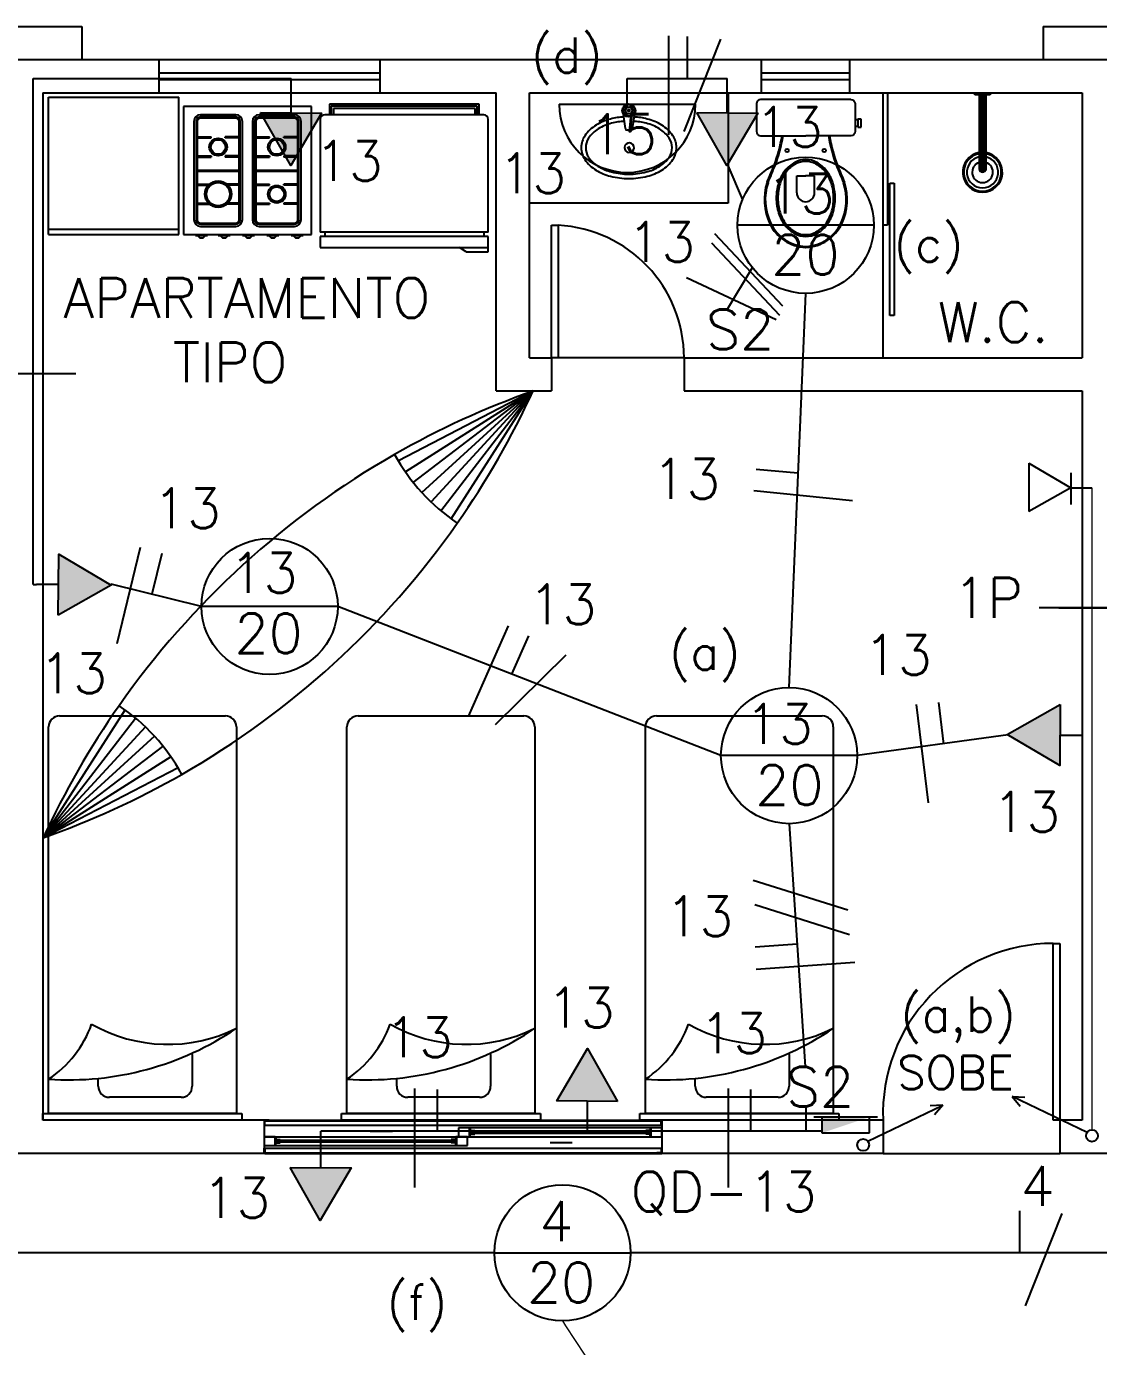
# Model space of a CAD drawing. Extents: x 1.6 to 100.8, y -3.3 to 55.9.
# Drawn here: x 54.38 to 59.23, y 29.03 to 35 of the extents above; entities that cross this region are included whole.
import ezdxf

# ---------------------------------------------------------------- set-up
doc = ezdxf.new("R2010")
doc.units = 0
doc.header["$MEASUREMENT"] = 0
doc.linetypes.add('HIDDEN', pattern=[0.375, 0.25, -0.125])
doc.layers.get('0').update_dxf_attribs({"linetype": 'CONTINUOUS'})
for name, color, linetype in [('2-MATERIAIS', 2, 'CONTINUOUS'), ('FIACAO', 6, 'CONTINUOUS'), ('QUADROS', 30, 'CONTINUOUS'), ('Texto', 2, 'CONTINUOUS'), ('Tub_Eletr_parede', 3, 'CONTINUOUS'), ('Tub_Tel_piso', 230, 'HIDDEN')]:
    doc.layers.add(name, color=color, linetype=linetype)
doc.styles.add('ROMANS', font='romans.shx')
doc.styles.add('TXT_TEXTO', font='ROMANS.shx')

# ---------------------------------------------------------------- blocks, each defined once
blk = doc.blocks.new('QF')
at = {"layer": 'QUADROS'}
for p, q in [((0.05, 0.2), (0.05, -0.2)), ((-0.05, -0.15), (-0.05, 0.15)), ((-0.05, 0.15), (0.05, 0.15)), ((0.05, -0.15), (-0.05, -0.15))]:
    blk.add_line(p, q, dxfattribs=at)
blk.add_solid([(-0.05, -0.15), (0.05, 0.15), (0.05, -0.15)], dxfattribs=at)

msp = doc.modelspace()

# ---------------------------------------------------------------- linework, layer by layer
at = {"color": 8}
for p, q in [((54.1331, 35.0042), (54.6331, 35.0042)), ((54.6331, 35.0042), (54.6331, 34.8542)), ((58.9831, 35.0042), (58.9831, 34.8542)), ((58.9831, 35.0042), (59.4831, 35.0042)), ((53.6334, 34.8542), (54.9831, 34.8542)), ((54.9831, 34.8542), (55.9831, 34.8542)), ((54.9831, 34.7042), (54.9831, 34.8542)), ((55.9831, 34.8542), (57.7081, 34.8542)), ((55.9831, 34.7042), (55.9831, 34.8542)), ((57.7081, 34.8542), (58.1081, 34.8542)), ((57.7081, 34.7042), (57.7081, 34.8542)), ((58.1081, 34.8542), (60.3581, 34.8542)), ((58.1081, 34.7042), (58.1081, 34.8542)), ((54.9831, 34.7942), (55.9831, 34.7942)), ((57.7081, 34.7942), (58.1081, 34.7942)), ((54.9831, 34.7642), (55.9831, 34.7642)), ((57.7081, 34.7642), (58.1081, 34.7642)), ((54.4581, 34.7042), (54.4581, 30.0542)), ((54.4581, 34.7042), (54.9831, 34.7042)), ((54.4834, 34.6834), (55.0733, 34.6834)), ((54.4834, 34.0622), (54.4834, 34.6834)), ((54.9831, 34.7042), (55.9831, 34.7042)), ((55.0733, 34.0622), (55.0733, 34.6834)), ((56.4313, 34.6524, -0.1), (55.7535, 34.6524, -0.1)), ((55.7535, 34.6524, -0.1), (55.7535, 34.6035, -0.1)), ((55.9831, 34.7042), (56.5081, 34.7042)), ((56.4313, 34.6035, -0.1), (56.4313, 34.6524, -0.1)), ((56.5081, 33.3542), (56.5081, 34.7042)), ((56.6581, 34.7042), (57.7081, 34.7042)), ((56.6581, 33.5042), (56.6581, 34.7042)), ((56.6581, 34.2042), (56.6581, 34.7042)), ((56.6581, 34.7042), (57.5581, 34.7042)), ((57.5581, 34.7042), (57.5581, 34.2042)), ((57.6865, 34.6613), (57.6851, 34.6534)), ((57.6851, 34.6534), (57.6851, 34.5295)), ((57.6908, 34.6677), (57.6865, 34.6613)), ((57.6966, 34.672), (57.6908, 34.6677)), ((57.7044, 34.6734), (57.6966, 34.672)), ((58.1118, 34.6734), (57.7044, 34.6734)), ((57.7044, 34.6734), (57.7044, 34.6734)), ((57.7081, 34.7042), (58.1081, 34.7042)), ((58.1081, 34.7042), (59.1581, 34.7042)), ((58.1118, 34.6734), (58.1118, 34.6734)), ((58.1118, 34.6734), (58.1196, 34.672)), ((58.1196, 34.672), (58.1261, 34.6677)), ((58.1261, 34.6677), (58.1304, 34.6613)), ((58.1304, 34.6613), (58.1318, 34.6534)), ((58.1318, 34.6534), (58.1318, 34.5295)), ((58.2581, 33.5042), (58.2581, 34.7042)), ((58.2581, 34.1042), (58.2581, 34.7042)), ((58.2581, 34.7042), (58.2781, 34.7042)), ((58.2781, 34.7042), (58.2781, 34.1042)), ((58.6731, 34.6942), (58.6731, 34.7042)), ((58.6731, 34.7042), (58.7431, 34.7042)), ((58.7431, 34.6942), (58.6731, 34.6942)), ((58.6745, 34.6942), (58.6745, 34.7042)), ((58.6771, 34.6942), (58.6771, 34.7042)), ((58.6815, 34.6942), (58.6815, 34.7042)), ((58.6885, 34.6942), (58.6885, 34.7042)), ((58.6931, 34.6942), (58.6931, 34.3592)), ((58.6938, 34.6942), (58.6938, 34.3545)), ((58.6954, 34.6942), (58.6954, 34.3512)), ((58.6985, 34.6942), (58.6985, 34.3476)), ((58.6995, 34.6942), (58.6995, 34.7042)), ((58.7037, 34.6942), (58.7037, 34.3448)), ((58.7125, 34.6942), (58.7125, 34.3448)), ((58.7167, 34.6942), (58.7167, 34.7042)), ((58.7177, 34.6942), (58.7177, 34.3476)), ((58.7208, 34.6942), (58.7208, 34.3512)), ((58.7224, 34.6942), (58.7224, 34.3545)), ((58.7231, 34.6942), (58.7231, 34.3592)), ((58.7277, 34.6942), (58.7277, 34.7042)), ((58.7347, 34.6942), (58.7347, 34.7042)), ((58.7391, 34.6942), (58.7391, 34.7042)), ((58.7417, 34.6942), (58.7417, 34.7042)), ((58.7431, 34.7042), (58.7431, 34.6942)), ((59.1581, 34.7042), (59.1581, 33.5042)), ((55.093, 34.6424, 0.4), (55.093, 34.0624, 0.4)), ((55.673, 34.6424, 0.4), (55.093, 34.6424, 0.4)), ((55.3305, 34.6042, 0.4), (55.1705, 34.6042, 0.4)), ((55.3305, 34.5942, 0.4), (55.1705, 34.5942, 0.4)), ((55.5955, 34.6042, 0.4), (55.4355, 34.6042, 0.4)), ((55.5955, 34.5942, 0.4), (55.4355, 34.5942, 0.4)), ((55.673, 34.0624, 0.4), (55.673, 34.6424, 0.4)), ((56.4524, 34.6035), (55.7324, 34.6035)), ((56.4224, 34.6435, -0.1), (55.7624, 34.6435, -0.1)), ((55.7624, 34.6435, -0.1), (55.7624, 34.6035, -0.1)), ((56.4123, 34.6334, -0.1), (55.7725, 34.6334, -0.1)), ((55.7725, 34.6334, -0.1), (55.7725, 34.6035, -0.1)), ((56.4123, 34.6035, -0.1), (56.4123, 34.6334, -0.1)), ((56.4224, 34.6035, -0.1), (56.4224, 34.6435, -0.1)), ((57.0924, 34.5416), (57.084, 34.6062)), ((57.1334, 34.6081), (57.1237, 34.5415)), ((55.1405, 34.5742, 0.4), (55.1405, 34.1292, 0.4)), ((55.1505, 34.5742, 0.4), (55.1505, 34.1292, 0.4)), ((55.1555, 34.5742, 0.4), (55.1555, 34.1292, 0.4)), ((55.3305, 34.5892, 0.4), (55.1705, 34.5892, 0.4)), ((55.3455, 34.1292, 0.4), (55.3455, 34.5742, 0.4)), ((55.3505, 34.1292, 0.4), (55.3505, 34.5742, 0.4)), ((55.3605, 34.1292, 0.4), (55.3605, 34.5742, 0.4)), ((55.4055, 34.5742, 0.4), (55.4055, 34.1292, 0.4)), ((55.4155, 34.5742, 0.4), (55.4155, 34.1292, 0.4)), ((55.4205, 34.5742, 0.4), (55.4205, 34.1292, 0.4)), ((55.5955, 34.5892, 0.4), (55.4355, 34.5892, 0.4)), ((55.6105, 34.1292, 0.4), (55.6105, 34.5742, 0.4)), ((55.6155, 34.1292, 0.4), (55.6155, 34.5742, 0.4)), ((55.6255, 34.1292, 0.4), (55.6255, 34.5742, 0.4)), ((55.7124, 34.5835), (55.7124, 34.0735)), ((56.4724, 34.0735), (56.4724, 34.5835)), ((57.1158, 34.5342), (57.1004, 34.5342)), ((58.1447, 34.5811), (58.1318, 34.5811)), ((58.1447, 34.551), (58.1318, 34.551)), ((58.1597, 34.5839), (58.1447, 34.5839)), ((58.1447, 34.5839), (58.1447, 34.5811)), ((58.1447, 34.5811), (58.1447, 34.551)), ((58.1447, 34.5482), (58.1447, 34.551)), ((58.1447, 34.5482), (58.1597, 34.5482)), ((58.1597, 34.5661), (58.1597, 34.5839)), ((58.1597, 34.5482), (58.1597, 34.5661)), ((55.1555, 34.5042, 0.4), (55.2181, 34.5042, 0.4)), ((55.1555, 34.4992, 0.4), (55.2181, 34.4992, 0.4)), ((55.2181, 34.4992, 0.4), (55.2181, 34.5042, 0.4)), ((55.2828, 34.4992, 0.4), (55.2828, 34.5042, 0.4)), ((55.3455, 34.5042, 0.4), (55.2828, 34.5042, 0.4)), ((55.3455, 34.4992, 0.4), (55.2828, 34.4992, 0.4)), ((55.4205, 34.5042, 0.4), (55.4831, 34.5042, 0.4)), ((55.4205, 34.4992, 0.4), (55.4831, 34.4992, 0.4)), ((55.4831, 34.4992, 0.4), (55.4831, 34.5042, 0.4)), ((55.5478, 34.4992, 0.4), (55.5478, 34.5042, 0.4)), ((55.6105, 34.5042, 0.4), (55.5478, 34.5042, 0.4)), ((55.6105, 34.4992, 0.4), (55.5478, 34.4992, 0.4)), ((57.6851, 34.5295), (57.6851, 34.5295)), ((57.6851, 34.5295), (57.6865, 34.5217)), ((57.6865, 34.5217), (57.6908, 34.5152)), ((57.6908, 34.5152), (57.6966, 34.5109)), ((57.6966, 34.5109), (57.7044, 34.5095)), ((57.7044, 34.5095), (57.9085, 34.5095)), ((57.8061, 34.5088), (57.8063, 34.5095)), ((57.8061, 34.5088), (57.8061, 34.5088)), ((58.1118, 34.5095), (57.9085, 34.5095)), ((58.0108, 34.5088), (58.0106, 34.5095)), ((58.0108, 34.5088), (58.0108, 34.5088)), ((58.1196, 34.5109), (58.1118, 34.5095)), ((58.1261, 34.5152), (58.1196, 34.5109)), ((58.1304, 34.5217), (58.1261, 34.5152)), ((58.1318, 34.5295), (58.1304, 34.5217)), ((58.1318, 34.5295), (58.1318, 34.5295)), ((55.1555, 34.4177, 0.4), (55.2181, 34.4177, 0.4)), ((55.2181, 34.4177, 0.4), (55.2181, 34.4127, 0.4)), ((55.3455, 34.4177, 0.4), (55.2828, 34.4177, 0.4)), ((55.2828, 34.4177, 0.4), (55.2828, 34.4127, 0.4)), ((55.4205, 34.4177, 0.4), (55.4831, 34.4177, 0.4)), ((55.4831, 34.4177, 0.4), (55.4831, 34.4127, 0.4)), ((55.5478, 34.4177, 0.4), (55.5478, 34.4127, 0.4)), ((55.6105, 34.4177, 0.4), (55.5478, 34.4177, 0.4)), ((55.1555, 34.4127, 0.4), (55.2181, 34.4127, 0.4)), ((55.1555, 34.3542, 0.4), (55.3455, 34.3542, 0.4)), ((55.3455, 34.4127, 0.4), (55.2828, 34.4127, 0.4)), ((55.4205, 34.4127, 0.4), (55.4831, 34.4127, 0.4)), ((55.4205, 34.3542, 0.4), (55.6105, 34.3542, 0.4)), ((55.6105, 34.4127, 0.4), (55.5478, 34.4127, 0.4)), ((55.1555, 34.3492, 0.4), (55.3455, 34.3492, 0.4)), ((55.4205, 34.3492, 0.4), (55.6105, 34.3492, 0.4)), ((57.8677, 34.2511), (57.8677, 34.3284)), ((57.8677, 34.3284), (57.9085, 34.3284)), ((57.9485, 34.3284), (57.9077, 34.3284)), ((57.9485, 34.2511), (57.9485, 34.3284)), ((58.2881, 33.6954), (58.2881, 34.2954)), ((58.2881, 34.2954), (58.3081, 34.2954)), ((58.3081, 34.2954), (58.3081, 33.6954)), ((55.1555, 34.2906, 0.4), (55.2181, 34.2906, 0.4)), ((55.1555, 34.2856, 0.4), (55.2181, 34.2856, 0.4)), ((55.2181, 34.2856, 0.4), (55.2181, 34.2906, 0.4)), ((55.2828, 34.2856, 0.4), (55.2828, 34.2906, 0.4)), ((55.3455, 34.2906, 0.4), (55.2828, 34.2906, 0.4)), ((55.3455, 34.2856, 0.4), (55.2828, 34.2856, 0.4)), ((55.4205, 34.2906, 0.4), (55.4831, 34.2906, 0.4)), ((55.4205, 34.2856, 0.4), (55.4831, 34.2856, 0.4)), ((55.4831, 34.2856, 0.4), (55.4831, 34.2906, 0.4)), ((55.5478, 34.2856, 0.4), (55.5478, 34.2906, 0.4)), ((55.6105, 34.2906, 0.4), (55.5478, 34.2906, 0.4)), ((55.6105, 34.2856, 0.4), (55.5478, 34.2856, 0.4)), ((55.1555, 34.2042, 0.4), (55.2181, 34.2042, 0.4)), ((55.1555, 34.1992, 0.4), (55.2181, 34.1992, 0.4)), ((55.2181, 34.2042, 0.4), (55.2181, 34.1992, 0.4)), ((55.3455, 34.2042, 0.4), (55.2828, 34.2042, 0.4)), ((55.2828, 34.2042, 0.4), (55.2828, 34.1992, 0.4)), ((55.3455, 34.1992, 0.4), (55.2828, 34.1992, 0.4)), ((55.4205, 34.2042, 0.4), (55.4831, 34.2042, 0.4)), ((55.4205, 34.1992, 0.4), (55.4831, 34.1992, 0.4)), ((55.4831, 34.2042, 0.4), (55.4831, 34.1992, 0.4)), ((55.5478, 34.2042, 0.4), (55.5478, 34.1992, 0.4)), ((55.6105, 34.2042, 0.4), (55.5478, 34.2042, 0.4)), ((55.6105, 34.1992, 0.4), (55.5478, 34.1992, 0.4)), ((57.5581, 34.2042), (56.6581, 34.2042)), ((54.4834, 34.0859), (55.0733, 34.0859)), ((54.4834, 34.0622), (55.0733, 34.0622)), ((55.093, 34.0624, 0.4), (55.673, 34.0624, 0.4)), ((55.1478, 34.0583, 0.4), (55.2017, 34.0583, 0.4)), ((55.1582, 34.0561, 0.4), (55.1671, 34.0472, 0.4)), ((55.1913, 34.0561, 0.4), (55.1582, 34.0561, 0.4)), ((55.1705, 34.1142, 0.4), (55.3305, 34.1142, 0.4)), ((55.1705, 34.1092, 0.4), (55.3305, 34.1092, 0.4)), ((55.1705, 34.0992, 0.4), (55.3305, 34.0992, 0.4)), ((55.1826, 34.0472, 0.4), (55.1913, 34.0561, 0.4)), ((55.2505, 34.0583, 0.4), (55.3044, 34.0583, 0.4)), ((55.2609, 34.0561, 0.4), (55.2699, 34.0472, 0.4)), ((55.294, 34.0561, 0.4), (55.2609, 34.0561, 0.4)), ((55.2854, 34.0472, 0.4), (55.294, 34.0561, 0.4)), ((55.3605, 34.0583, 0.4), (55.4144, 34.0583, 0.4)), ((55.3709, 34.0561, 0.4), (55.3799, 34.0472, 0.4)), ((55.404, 34.0561, 0.4), (55.3709, 34.0561, 0.4)), ((55.3954, 34.0472, 0.4), (55.404, 34.0561, 0.4)), ((55.4355, 34.1142, 0.4), (55.5955, 34.1142, 0.4)), ((55.4355, 34.1092, 0.4), (55.5955, 34.1092, 0.4)), ((55.4355, 34.0992, 0.4), (55.5955, 34.0992, 0.4)), ((55.4705, 34.0583, 0.4), (55.5244, 34.0583, 0.4)), ((55.4809, 34.0561, 0.4), (55.4899, 34.0472, 0.4)), ((55.514, 34.0561, 0.4), (55.4809, 34.0561, 0.4)), ((55.5054, 34.0472, 0.4), (55.514, 34.0561, 0.4)), ((55.5805, 34.0583, 0.4), (55.6344, 34.0583, 0.4)), ((55.5909, 34.0561, 0.4), (55.5999, 34.0472, 0.4)), ((55.624, 34.0561, 0.4), (55.5909, 34.0561, 0.4)), ((55.6154, 34.0472, 0.4), (55.624, 34.0561, 0.4)), ((56.4724, 34.0735), (55.7124, 34.0735)), ((55.7324, 34.0735), (55.7324, 34.0535)), ((56.4524, 34.0735), (56.4524, 34.0535)), ((56.7581, 33.5042), (56.7581, 34.1042)), ((56.7581, 34.1042), (56.7881, 34.1042)), ((56.7881, 34.1042), (56.7881, 33.5042)), ((58.2781, 34.1042), (58.2581, 34.1042)), ((55.1671, 34.0472, 0.4), (55.1826, 34.0472, 0.4)), ((55.2699, 34.0472, 0.4), (55.2854, 34.0472, 0.4)), ((55.3799, 34.0472, 0.4), (55.3954, 34.0472, 0.4)), ((55.4899, 34.0472, 0.4), (55.5054, 34.0472, 0.4)), ((55.5999, 34.0472, 0.4), (55.6154, 34.0472, 0.4)), ((56.4724, 34.0535), (55.7124, 34.0535)), ((55.7124, 34.0535), (55.7124, 34.0035)), ((55.7124, 34.0035), (56.4724, 34.0035)), ((56.3724, 33.9835), (56.3424, 34.0035)), ((56.4724, 33.9835), (56.4724, 34.0535)), ((56.3724, 33.9835), (56.4724, 33.9835)), ((58.3081, 33.6954), (58.2881, 33.6954)), ((56.6581, 33.5042), (56.7581, 33.5042)), ((56.7581, 33.5042), (56.7581, 33.3542)), ((57.3581, 33.5042), (56.7581, 33.5042)), ((56.7881, 33.5042), (56.7581, 33.5042)), ((57.3581, 33.5042), (59.1581, 33.5042)), ((57.3581, 33.5042), (57.3581, 33.3542)), ((56.6754, 33.3542), (56.0656, 33.0384)), ((56.6754, 33.3542), (56.0982, 32.9883)), ((56.1332, 32.94), (56.6754, 33.3542)), ((56.1718, 32.8947), (56.6754, 33.3542)), ((56.6754, 33.3542), (56.2137, 32.8526)), ((56.2577, 32.8124), (56.6754, 33.3542)), ((56.3049, 32.7755), (56.6754, 33.3542)), ((56.5081, 33.3542), (56.7581, 33.3542)), ((57.3581, 33.3542), (59.1581, 33.3542)), ((59.1581, 33.3542), (59.1581, 30.0542)), ((54.4591, 31.3322), (54.8293, 31.9106)), ((54.4591, 31.3322), (54.8763, 31.8735)), ((54.5331, 31.8842), (55.2831, 31.8842)), ((55.8831, 31.8842), (56.6331, 31.8842)), ((57.2331, 31.8842), (57.9831, 31.8842)), ((54.9212, 31.8343), (54.4591, 31.3322)), ((54.9627, 31.7917), (54.4591, 31.3322)), ((54.4831, 30.0842), (54.4831, 31.8342)), ((55.3331, 31.8342), (55.3331, 30.0842)), ((55.8331, 30.0842), (55.8331, 31.8342)), ((56.6831, 31.8342), (56.6831, 30.0842)), ((57.1831, 30.0842), (57.1831, 31.8342)), ((58.0331, 31.8342), (58.0331, 30.0842)), ((54.4591, 31.3322), (55.0008, 31.746)), ((55.0369, 31.6985), (54.4591, 31.3322)), ((55.0693, 31.6482), (54.4591, 31.3322)), ((59.0281, 30.0542), (59.0281, 30.8542)), ((59.0281, 30.8542), (59.0581, 30.8542)), ((59.0581, 30.8542), (59.0581, 30.0542)), ((55.1331, 30.3512), (55.1331, 30.2081)), ((56.4831, 30.3512), (56.4831, 30.2081)), ((57.8331, 30.3512), (57.8331, 30.2081)), ((54.7083, 30.2081), (54.7083, 30.2435)), ((56.0583, 30.2081), (56.0583, 30.2435)), ((57.4083, 30.2081), (57.4083, 30.2435)), ((55.0831, 30.1581), (54.7583, 30.1581)), ((56.4331, 30.1581), (56.1083, 30.1581)), ((57.7831, 30.1581), (57.4583, 30.1581)), ((54.4581, 30.0542), (54.4581, 30.0842)), ((54.4581, 30.0842), (55.3581, 30.0842)), ((55.4581, 30.0542), (54.4581, 30.0542)), ((55.3581, 30.0542), (54.4581, 30.0542)), ((55.3331, 30.0842), (54.4831, 30.0842)), ((55.3581, 30.0842), (55.3581, 30.0542)), ((55.4581, 30.0542), (55.4581, 29.9042)), ((55.4581, 30.0542), (57.2551, 30.0542)), ((55.4811, 30.0542), (55.4581, 30.0542)), ((55.4581, 30.0542), (55.4581, 30.0312)), ((55.4811, 30.0512), (55.4811, 30.0542)), ((55.8081, 30.0542), (55.8081, 30.0842)), ((55.8081, 30.0842), (56.7081, 30.0842)), ((56.7081, 30.0542), (55.8081, 30.0542)), ((56.6831, 30.0842), (55.8331, 30.0842)), ((56.7081, 30.0842), (56.7081, 30.0542)), ((57.1581, 30.0542), (57.1581, 30.0842)), ((57.1581, 30.0842), (58.0581, 30.0842)), ((58.0581, 30.0542), (57.1581, 30.0542)), ((58.0331, 30.0842), (57.1831, 30.0842)), ((57.2351, 30.0512), (57.2351, 30.0542)), ((57.2351, 30.0542), (57.2581, 30.0542)), ((58.2581, 30.0542), (57.2581, 30.0542)), ((57.2581, 30.0542), (57.2581, 29.9042)), ((57.2581, 30.0542), (57.2581, 30.0312)), ((58.0581, 30.0842), (58.0581, 30.0542)), ((58.2581, 30.0542), (58.2581, 29.9042)), ((59.0581, 30.0542), (59.0281, 30.0542)), ((59.0581, 30.0542), (59.0581, 29.9042)), ((59.1581, 30.0542), (59.0581, 30.0542)), ((55.4581, 30.0312), (55.4611, 30.0312)), ((55.4611, 30.0512), (57.2551, 30.0512)), ((55.4611, 30.0312), (55.4611, 30.0512)), ((55.4611, 30.0512), (55.4811, 30.0512)), ((55.4611, 30.0312), (57.2551, 30.0312)), ((55.9385, 30.005), (55.9885, 30.005)), ((55.9885, 30.005), (56.0385, 30.005)), ((57.2581, 30.0192), (56.3381, 30.0192)), ((56.3881, 30.0192), (56.3381, 30.0192)), ((56.3381, 30.0192), (56.3381, 29.9792)), ((56.3881, 30.0192), (56.3911, 30.0192)), ((56.3881, 30.0042), (56.3881, 30.0192)), ((56.3881, 29.9792), (56.3881, 30.0192)), ((56.4111, 30.0042), (56.3881, 30.0042)), ((56.3881, 29.9942), (56.3881, 30.0042)), ((56.3881, 30.0042), (57.2081, 30.0042)), ((56.4111, 29.9942), (56.3881, 29.9942)), ((56.3881, 29.9942), (56.3881, 29.9792)), ((57.2081, 29.9942), (56.3881, 29.9942)), ((56.3911, 30.0192), (56.3911, 30.0072)), ((56.3911, 30.0072), (56.4111, 30.0072)), ((56.4111, 30.0072), (56.4111, 30.0042)), ((56.4111, 29.9912), (56.4111, 29.9942)), ((57.2051, 30.0072), (57.1851, 30.0072)), ((57.1851, 30.0072), (57.1851, 30.0042)), ((57.1851, 30.0042), (57.2081, 30.0042)), ((57.1851, 29.9912), (57.1851, 29.9942)), ((57.1851, 29.9942), (57.2081, 29.9942)), ((57.2081, 30.0192), (57.2051, 30.0192)), ((57.2051, 30.0192), (57.2051, 30.0072)), ((57.2081, 30.0042), (57.2081, 30.0192)), ((57.2581, 30.0192), (57.2081, 30.0192)), ((57.2081, 30.0192), (57.2081, 29.9792)), ((57.2081, 30.0042), (57.2081, 29.9942)), ((57.2081, 29.9942), (57.2081, 29.9792)), ((57.2551, 30.0512), (57.2351, 30.0512)), ((57.2551, 30.0312), (57.2551, 30.0512)), ((57.2581, 30.0312), (57.2551, 30.0312)), ((57.2581, 29.9792), (57.2581, 30.0192)), ((55.4581, 29.9792), (57.2581, 29.9792)), ((55.5081, 29.9792), (55.4581, 29.9792)), ((55.4581, 29.9792), (55.4581, 29.9392)), ((55.4581, 29.9392), (56.3781, 29.9392)), ((55.4581, 29.9392), (55.5081, 29.9392)), ((55.5081, 29.9792), (55.5111, 29.9792)), ((55.5081, 29.9642), (55.5081, 29.9792)), ((55.5081, 29.9392), (55.5081, 29.9792)), ((55.5081, 29.9542), (55.5081, 29.9642)), ((55.5081, 29.9642), (56.3281, 29.9642)), ((55.5311, 29.9642), (55.5081, 29.9642)), ((56.3281, 29.9542), (55.5081, 29.9542)), ((55.5311, 29.9542), (55.5081, 29.9542)), ((55.5081, 29.9542), (55.5081, 29.9392)), ((55.5081, 29.9392), (55.5111, 29.9392)), ((55.5111, 29.9792), (55.5111, 29.9672)), ((55.5111, 29.9672), (55.5311, 29.9672)), ((55.5111, 29.9392), (55.5111, 29.9512)), ((55.5111, 29.9512), (55.5311, 29.9512)), ((55.5311, 29.9672), (55.5311, 29.9642)), ((55.5311, 29.9512), (55.5311, 29.9542)), ((56.3251, 29.9672), (56.3051, 29.9672)), ((56.3051, 29.9672), (56.3051, 29.9642)), ((56.3051, 29.9642), (56.3281, 29.9642)), ((56.3051, 29.9512), (56.3051, 29.9542)), ((56.3051, 29.9542), (56.3281, 29.9542)), ((56.3251, 29.9512), (56.3051, 29.9512)), ((56.3281, 29.9792), (56.3251, 29.9792)), ((56.3251, 29.9792), (56.3251, 29.9672)), ((56.3251, 29.9392), (56.3251, 29.9512)), ((56.3281, 29.9392), (56.3251, 29.9392)), ((56.3281, 29.9642), (56.3281, 29.9792)), ((56.3781, 29.9792), (56.3281, 29.9792)), ((56.3281, 29.9792), (56.3281, 29.9392)), ((56.3281, 29.9642), (56.3281, 29.9542)), ((56.3281, 29.9542), (56.3281, 29.9392)), ((56.3281, 29.9392), (56.3781, 29.9392)), ((56.3381, 29.9792), (56.3881, 29.9792)), ((56.3781, 29.9392), (56.3781, 29.9792)), ((56.3881, 29.9792), (56.3911, 29.9792)), ((56.3911, 29.9792), (56.3911, 29.9912)), ((56.3911, 29.9912), (56.4111, 29.9912)), ((56.8017, 29.9523), (56.7517, 29.9523)), ((56.8517, 29.9523), (56.8017, 29.9523)), ((57.2051, 29.9912), (57.1851, 29.9912)), ((57.2051, 29.9792), (57.2051, 29.9912)), ((57.2081, 29.9792), (57.2051, 29.9792)), ((57.2081, 29.9792), (57.2581, 29.9792)), ((55.4581, 29.9042), (53.3081, 29.9042)), ((55.4581, 29.9272), (55.4611, 29.9272)), ((55.4581, 29.9042), (55.4581, 29.9272)), ((55.4811, 29.9042), (55.4581, 29.9042)), ((55.4611, 29.9272), (57.2551, 29.9272)), ((55.4611, 29.9272), (55.4611, 29.9072)), ((55.4611, 29.9072), (57.2551, 29.9072)), ((55.4611, 29.9072), (55.4811, 29.9072)), ((55.4611, 29.9042), (57.2551, 29.9042)), ((55.4811, 29.9072), (55.4811, 29.9042)), ((57.2551, 29.9072), (57.2351, 29.9072)), ((57.2351, 29.9072), (57.2351, 29.9042)), ((57.2351, 29.9042), (57.2581, 29.9042)), ((57.2581, 29.9272), (57.2551, 29.9272)), ((57.2551, 29.9272), (57.2551, 29.9072)), ((57.2581, 29.9042), (57.2581, 29.9272)), ((58.2581, 29.9042), (57.2581, 29.9042)), ((58.2581, 29.9042), (59.0581, 29.9042)), ((59.4081, 29.9042), (59.0581, 29.9042))]:
    msp.add_line(p, q, dxfattribs=at)
for centre, radius in [((57.1081, 34.6242), 0.03), ((57.1081, 34.6242), 0.0261), ((57.1081, 34.6242), 0.0151), ((57.1081, 34.6242), 0.00444), ((55.2505, 34.4584, 0.4), 0.04), ((55.2505, 34.4584, 0.4), 0.033), ((55.5155, 34.4584, 0.4), 0.04), ((55.5155, 34.4584, 0.4), 0.033), ((57.824, 34.4426), 0.00752), ((57.9922, 34.4426), 0.00752), ((55.2505, 34.2449, 0.4), 0.06), ((55.2505, 34.2449, 0.4), 0.053), ((55.5155, 34.2449, 0.4), 0.04), ((55.5155, 34.2449, 0.4), 0.033)]:
    msp.add_circle(centre, radius, dxfattribs=at)
for centre, radius, start, end in [((55.1705, 34.5742, 0.4), 0.03, 90, 180), ((55.1705, 34.5742, 0.4), 0.02, 90, 180), ((55.3305, 34.5742, 0.4), 0.03, 0, 90), ((55.3305, 34.5742, 0.4), 0.02, 0, 90), ((55.4355, 34.5742, 0.4), 0.03, 90, 180), ((55.4355, 34.5742, 0.4), 0.02, 90, 180), ((55.5955, 34.5742, 0.4), 0.03, 0, 90), ((55.5955, 34.5742, 0.4), 0.02, 360, 90), ((55.7324, 34.5835), 0.02, 90, 180), ((56.4524, 34.5835), 0.02, 0, 90), ((57.1109, 34.2458), 0.3499, 94.15409, 104.16286), ((57.082, 34.6392), 0.0151, 270, 30), ((57.082, 34.6091), 0.0151, 330, 90), ((57.1081, 34.6543), 0.0151, 210, 330), ((57.1081, 34.5941), 0.0151, 30, 150), ((57.1342, 34.6392), 0.0151, 150, 270), ((57.1342, 34.6091), 0.0151, 90, 210), ((57.1062, 34.2468), 0.3489, 75.83067, 85.84987), ((55.1705, 34.5742, 0.4), 0.015, 90, 180), ((55.3305, 34.5742, 0.4), 0.015, 0, 90), ((55.4355, 34.5742, 0.4), 0.015, 90, 180), ((55.5955, 34.5742, 0.4), 0.015, 360, 90), ((57.0458, 34.4169), 0.1648, 121.51159, 145.95593), ((57.0458, 34.4169), 0.1448, 121.51159, 145.95593), ((57.0836, 34.3552), 0.2372, 104.24882, 121.51159), ((57.0836, 34.3552), 0.2172, 104.24882, 121.51159), ((57.1085, 34.2575), 0.318, 93.66521, 104.24882), ((57.1004, 34.5422), 0.008, 184.12746, 270.03066), ((57.1158, 34.5422), 0.008, 270.03066, 354.76882), ((57.1035, 34.2337), 0.3423, 75.93128, 85.79519), ((57.1333, 34.3552), 0.2172, 58.48841, 75.75118), ((57.1333, 34.3552), 0.2372, 58.48841, 75.75118), ((57.1711, 34.4169), 0.1448, 34.04407, 58.48841), ((57.1711, 34.4169), 0.1648, 34.04407, 58.48841), ((56.9886, 34.4556), 0.0957, 145.95593, 180), ((56.9886, 34.4556), 0.0757, 145.95593, 180), ((57.1101, 34.4551), 0.0218, 40.76603, 220.76603), ((57.2283, 34.4556), 0.0757, 360, 34.04407), ((57.2283, 34.4556), 0.0957, 0, 34.04407), ((57.0501, 34.6399), 0.7626, 339.69088, 350.16298), ((57.0501, 34.6399), 0.7673, 339.69088, 350.16298), ((58.7668, 34.6399), 0.7673, 189.83702, 200.30912), ((58.7668, 34.6399), 0.7626, 189.83702, 200.30912), ((56.9886, 34.4556), 0.0957, 180, 214.04407), ((56.9886, 34.4556), 0.0757, 180, 214.04407), ((57.1101, 34.4551), 0.0218, 220.76603, 40.76603), ((57.2283, 34.4556), 0.0757, 325.95593, 0), ((57.2283, 34.4556), 0.0957, 325.95593, 0), ((58.7081, 34.3442), 0.09, 99.59407, 80.40593), ((58.7081, 34.3442), 0.0854, 100.80692, 79.19308), ((58.7081, 34.3442), 0.0709, 102.20911, 77.79089), ((57.0458, 34.4942), 0.1648, 214.04407, 238.48841), ((57.0458, 34.4942), 0.1448, 214.04407, 238.48841), ((57.0836, 34.5559), 0.2372, 238.48841, 255.75118), ((57.0836, 34.5559), 0.2172, 238.48841, 255.75118), ((57.1333, 34.5559), 0.2172, 284.24882, 301.51159), ((57.1333, 34.5559), 0.2372, 284.24882, 301.51159), ((57.1711, 34.4942), 0.1448, 301.51159, 325.95593), ((57.1711, 34.4942), 0.1648, 301.51159, 325.95593), ((31.0958, 45.4121), 28.863, 337.3538, 337.51832), ((32.5339, 44.8133), 27.3099, 337.35144, 337.52574), ((57.9268, 34.2641), 0.142, 118.37615, 142.51776), ((57.9264, 34.2633), 0.1345, 118.37615, 142.51776), ((57.9085, 34.298), 0.1034, 90, 118.37615), ((57.9085, 34.2966), 0.0966, 90, 118.37615), ((57.9085, 34.298), 0.1034, 61.62385, 90), ((57.9085, 34.2966), 0.0966, 61.62385, 90), ((57.8905, 34.2633), 0.1345, 37.48224, 61.62385), ((57.8901, 34.2641), 0.142, 37.48224, 61.62385), ((83.283, 44.8133), 27.3099, 202.47426, 202.64856), ((84.7211, 45.4121), 28.863, 202.48168, 202.6462), ((58.7081, 34.3442), 0.0469, 108.64821, 71.35179), ((58.7081, 34.3638), 0.0157, 197.12694, 342.87306), ((58.7081, 34.361), 0.0151, 186.75622, 353.24378), ((58.7081, 34.3745), 0.0215, 225.64197, 314.35803), ((58.7081, 34.3592), 0.015, 180, 0), ((57.1085, 34.6536), 0.338, 255.75118, 270), ((57.1085, 34.6536), 0.318, 255.75118, 270), ((57.1085, 34.6536), 0.318, 270, 284.24882), ((57.1085, 34.6536), 0.338, 270, 284.24882), ((57.9759, 34.2203), 0.2549, 162.09039, 205.44583), ((57.9722, 34.2201), 0.2467, 161.86702, 205.76246), ((58.0012, 34.2275), 0.2261, 162.37842, 180), ((57.9557, 34.2419), 0.1784, 142.51776, 162.37842), ((57.9547, 34.2416), 0.1702, 142.51776, 162.37842), ((57.8622, 34.2416), 0.1702, 17.62158, 37.48224), ((57.8612, 34.2419), 0.1784, 17.62158, 37.48224), ((57.8157, 34.2275), 0.2261, 360, 17.62158), ((57.8447, 34.2201), 0.2467, 334.23754, 18.13298), ((57.841, 34.2203), 0.2549, 334.55417, 17.90961), ((57.9993, 34.2275), 0.2169, 162.37842, 180), ((57.9081, 34.2511), 0.0404, 180, 0), ((57.8176, 34.2275), 0.2169, 0, 17.62158), ((58.0012, 34.2275), 0.2261, 180, 197.62158), ((57.9993, 34.2275), 0.2169, 180, 197.62158), ((57.8176, 34.2275), 0.2169, 342.37842, 360), ((57.8157, 34.2275), 0.2261, 342.37842, 0), ((55.1705, 34.1292, 0.4), 0.03, 180, 270), ((55.1705, 34.1292, 0.4), 0.02, 180, 270), ((55.1705, 34.1292, 0.4), 0.015, 180, 270), ((55.3305, 34.1292, 0.4), 0.03, 270, 0), ((55.3305, 34.1292, 0.4), 0.02, 270, 360), ((55.3305, 34.1292, 0.4), 0.015, 270, 360), ((55.4355, 34.1292, 0.4), 0.03, 180, 270), ((55.4355, 34.1292, 0.4), 0.02, 180, 270), ((55.4355, 34.1292, 0.4), 0.015, 180, 270), ((55.5955, 34.1292, 0.4), 0.015, 270, 0), ((55.5955, 34.1292, 0.4), 0.02, 270, 0), ((55.5955, 34.1292, 0.4), 0.03, 270, 0), ((57.9557, 34.213), 0.1784, 197.62158, 217.48224), ((57.9547, 34.2133), 0.1702, 197.62158, 217.48224), ((57.8622, 34.2133), 0.1702, 322.51776, 342.37842), ((57.8612, 34.213), 0.1784, 322.51776, 342.37842), ((56.7573, 33.5042), 0.6008, 0, 87.0624), ((57.9168, 34.1933), 0.1898, 205.76246, 267.20811), ((57.9168, 34.1933), 0.1851, 205.76246, 267.20811), ((57.9268, 34.1909), 0.142, 217.48224, 241.62385), ((57.9264, 34.1916), 0.1345, 217.48224, 241.62385), ((57.9085, 34.1569), 0.1034, 241.62385, 270), ((57.9085, 34.1583), 0.0966, 241.62385, 270), ((57.9085, 34.1583), 0.0966, 270, 298.37615), ((57.9085, 34.1569), 0.1034, 270, 298.37615), ((57.9002, 34.1933), 0.1851, 272.79189, 334.23754), ((57.9002, 34.1933), 0.1898, 272.79189, 334.23754), ((57.8905, 34.1916), 0.1345, 298.37615, 322.51776), ((57.8901, 34.1909), 0.142, 298.37615, 322.51776), ((57.9622, 29.718), 3.8571, 109.48967, 119.74162), ((53.1722, 34.9684), 3.8571, 325.00847, 335.26043), ((57.9622, 29.718), 3.8571, 119.74162, 145.00847), ((56.8263, 33.4919), 0.886, 208.649, 236.10109), ((53.1722, 34.9684), 3.8571, 299.74162, 325.00847), ((57.9622, 29.718), 3.8571, 145.00847, 155.26043), ((54.3082, 31.1945), 0.886, 28.649, 56.10109), ((54.5331, 31.8342), 0.05, 90, 180), ((55.2831, 31.8342), 0.05, 0, 90), ((55.8831, 31.8342), 0.05, 90, 180), ((56.6331, 31.8342), 0.05, 0, 90), ((57.2331, 31.8342), 0.05, 90, 180), ((57.9831, 31.8342), 0.05, 0, 90), ((53.1722, 34.9684), 3.8571, 289.48967, 299.74162), ((59.0281, 30.0836), 0.7706, 90, 182.18938), ((54.2055, 30.6579), 0.502, 303.56918, 340.32601), ((54.5729, 31.591), 1.3543, 266.19577, 304.14544), ((55.0232, 31.092), 0.6947, 240.22476, 296.49122), ((55.5555, 30.6579), 0.502, 303.56918, 340.32601), ((55.9229, 31.591), 1.3543, 266.19577, 304.14544), ((56.3732, 31.092), 0.6947, 240.22476, 296.49122), ((56.9055, 30.6579), 0.502, 303.56918, 340.32601), ((57.2729, 31.591), 1.3543, 266.19577, 304.14544), ((57.7232, 31.092), 0.6947, 240.22476, 296.49122), ((55.0831, 30.3512), 0.05, 360, 7.60287), ((56.4331, 30.3512), 0.05, 360, 7.60287), ((57.7831, 30.3512), 0.05, 360, 7.60287), ((54.7583, 30.2081), 0.05, 180, 270), ((55.0831, 30.2081), 0.05, 270, 0), ((56.1083, 30.2081), 0.05, 180, 270), ((56.4331, 30.2081), 0.05, 270, 0), ((57.4583, 30.2081), 0.05, 180, 270), ((57.7831, 30.2081), 0.05, 270, 0)]:
    msp.add_arc(centre, radius, start, end, dxfattribs=at)
at = {"layer": '2-MATERIAIS', "color": 4}
for p, q in [((55.5805, 34.6129), (55.5805, 34.7129)), ((57.5535, 34.6129), (57.5535, 34.7129)), ((54.528, 32.4779), (54.428, 32.4779)), ((59.0582, 31.7972), (59.1582, 31.7972)), ((56.9197, 30.1402), (56.9197, 30.0402)), ((55.7144, 29.8393), (55.7144, 29.9393))]:
    msp.add_line(p, q, dxfattribs=at)
at = {"layer": '2-MATERIAIS', "linetype": 'Continuous'}
for p, q in [((56.7932, 34.6517), (57.4094, 34.6517)), ((58.2162, 34.1042), (57.6, 34.1042)), ((55.7912, 32.3792), (55.175, 32.3792)), ((58.1412, 31.7042), (57.525, 31.7042)), ((56.5, 29.4542), (57.1162, 29.4542))]:
    msp.add_line(p, q, dxfattribs=at)
at = {"layer": '2-MATERIAIS', "color": 21}
for p, q in [((58.9178, 33.0278), (59.1079, 32.9161)), ((58.9178, 33.0278), (58.9178, 32.8083)), ((59.1079, 32.9833), (59.1079, 32.8404)), ((59.1079, 32.9161), (58.9178, 32.8083)), ((59.1079, 32.9161), (59.2033, 32.9161))]:
    msp.add_line(p, q, dxfattribs=at)
at = {"layer": '2-MATERIAIS', "color": 4}
for points in [[(55.4427, 34.614), (55.7183, 34.6118), (55.5786, 34.3742)], [(57.4156, 34.614), (57.6913, 34.6118), (57.5516, 34.3742)], [(54.527, 32.3401), (54.5291, 32.6158), (54.7668, 32.4761)], [(59.0593, 31.935), (59.0571, 31.6594), (58.8195, 31.799)], [(57.0575, 30.1391), (56.7818, 30.1413), (56.9215, 30.3789)], [(55.5766, 29.8404), (55.8522, 29.8383), (55.7125, 29.6006)]]:
    msp.add_lwpolyline(points, close=True, dxfattribs=at)
at = {"layer": '2-MATERIAIS', "linetype": 'Continuous'}
for centre in [(57.9081, 34.1042), (55.4831, 32.3792), (57.8331, 31.7042), (56.8081, 29.4542)]:
    msp.add_circle(centre, 0.3081, dxfattribs=at)
msp.add_arc((57.1013, 34.6517), 0.3081, 180, 0, dxfattribs=at)
at = {"layer": '2-MATERIAIS', "color": 4}
for points in [[(55.4427, 34.614), (55.5786, 34.3742), (55.7183, 34.6118)], [(57.4156, 34.614), (57.5516, 34.3742), (57.6913, 34.6118)], [(54.527, 32.3401), (54.7668, 32.4761), (54.5291, 32.6158)], [(59.0593, 31.935), (58.8195, 31.799), (59.0571, 31.6594)], [(57.0575, 30.1391), (56.9215, 30.3789), (56.7818, 30.1413)], [(55.5766, 29.8404), (55.7125, 29.6006), (55.8522, 29.8383)]]:
    msp.add_solid(points, dxfattribs=at)
at = {"layer": 'FIACAO'}
for p, q in [((57.2878, 34.9617), (57.2878, 34.5133)), ((57.3718, 34.9581), (57.3718, 34.7685)), ((57.5222, 34.9457), (57.3571, 34.5288)), ((57.4963, 34.0669), (57.8035, 33.7402)), ((57.4824, 34.0248), (57.7896, 33.6981)), ((57.3683, 33.868), (57.7742, 33.6774)), ((54.1588, 33.4341), (54.6072, 33.4341)), ((57.6837, 33.0004), (57.8726, 32.9846)), ((58.1195, 32.8573), (57.6734, 32.9031)), ((54.8976, 32.6462), (54.7917, 32.2105)), ((54.9958, 32.6186), (54.951, 32.4344)), ((59.4126, 32.3727), (58.9642, 32.3727)), ((59.0536, 32.3727), (59.502, 32.3727)), ((56.5626, 32.2909), (56.3813, 31.8808)), ((56.6544, 32.2464), (56.5777, 32.073)), ((56.8234, 32.1581), (56.5038, 31.8435)), ((58.4073, 31.9357), (58.4619, 31.4906)), ((58.509, 31.9445), (58.532, 31.7564)), ((57.6704, 31.1408), (58.0982, 31.0063)), ((57.6785, 31.0297), (58.1062, 30.8952)), ((57.6799, 30.839), (57.869, 30.8527)), ((57.6836, 30.7371), (58.1309, 30.7695)), ((56.139, 30.1974), (56.139, 29.749)), ((56.2409, 30.1938), (56.2409, 30.0042)), ((57.5568, 30.1974), (57.5568, 29.749)), ((57.6587, 30.1938), (57.6587, 30.0042)), ((58.876, 29.6437), (58.876, 29.4542)), ((59.0663, 29.6314), (58.9012, 29.2145))]:
    msp.add_line(p, q, dxfattribs=at)
at = {"layer": 'Texto', "color": 4}
for p, q in [((58.1894, 29.9591), (58.5279, 30.122)), ((58.5279, 30.122), (58.4707, 30.1194)), ((58.5279, 30.122), (58.4912, 30.0781)), ((59.1809, 29.9986), (58.8424, 30.1615)), ((58.8424, 30.1615), (58.8996, 30.1589)), ((58.8424, 30.1615), (58.8791, 30.1176))]:
    msp.add_line(p, q, dxfattribs=at)
for centre in [(59.2033, 29.9837), (58.1682, 29.9425)]:
    msp.add_circle(centre, 0.0269, dxfattribs=at)
at = {"layer": 'Tub_Eletr_parede'}
for p, q in [((54.4142, 32.4779), (54.4142, 34.7685)), ((54.4142, 34.7685), (55.5805, 34.7685)), ((55.5805, 34.7129), (55.5805, 34.7685)), ((57.1013, 34.7685), (57.5535, 34.7685)), ((57.1013, 34.6517), (57.1013, 34.7685)), ((57.5535, 34.7129), (57.5535, 34.7685)), ((57.5553, 34.3742), (57.6223, 34.2192)), ((57.5518, 33.7197), (57.6669, 33.9125)), ((57.8331, 32.0123), (57.9081, 33.796)), ((54.4142, 32.4779), (54.428, 32.4779)), ((55.175, 32.3792), (54.7668, 32.4798)), ((57.525, 31.7042), (55.7912, 32.3792)), ((58.8239, 31.7989), (58.1412, 31.7042)), ((57.8331, 31.396), (57.9056, 30.2969)), ((57.9089, 30.1152), (57.9089, 30.0042)), ((57.9833, 30.0042), (55.7144, 30.0042)), ((55.7144, 29.9393), (55.7144, 30.0042)), ((56.9197, 30.0402), (56.9197, 30.0042)), ((56.5, 29.4542), (52.2662, 29.4542)), ((61.35, 29.4542), (57.1162, 29.4542))]:
    msp.add_line(p, q, dxfattribs=at)
at = {"layer": 'Tub_Eletr_parede', "lineweight": 15}
msp.add_spline([(56.8081, 29.146), (57.3171, 28.4812), (57.7643, 28.0781), (57.9831, 27.7211)], degree=3, dxfattribs=at)
at = {"layer": 'Tub_Tel_piso', "linetype": 'Continuous', "lineweight": 15, "ltscale": 0.6}
msp.add_line((59.2033, 32.9161), (59.2033, 30.0106), dxfattribs=at)

# ---------------------------------------------------------------- block references
at = {"layer": 'QUADROS', "xscale": -0.7168000000000013, "yscale": 0.7167999999999994, "zscale": 0.7168, "rotation": 270}
msp.add_blockref('QF', (58.0889, 30.0324), dxfattribs=at)

# ---------------------------------------------------------------- texts
at = {"color": 8, "linetype": 'Continuous', "ltscale": 0.5, "style": 'ROMANS'}
for s, p in [('APARTAMENTO', (54.5509, 33.6855)), ('TIPO', (55.0459, 33.394))]:
    msp.add_text(s, height=0.18, dxfattribs=at).set_placement(p)
at = {"color": 8, "style": 'ROMANS'}
msp.add_text('W.C.', height=0.18, dxfattribs=at).set_placement((58.506, 33.5755))
at = {"layer": 'Texto', "color": 4, "style": 'TXT_TEXTO'}
for s, height, p in [('(d)', 0.16, (56.6665, 34.7947)), ('(c)', 0.16, (58.3065, 33.939)), ('S2', 0.18, (57.4573, 33.5429)), ('(a)', 0.16, (57.2906, 32.0919)), ('(a,b)', 0.16, (58.3374, 30.4544)), ('S2', 0.18, (57.8188, 30.1156)), ('(f)', 0.16, (56.013, 29.1502))]:
    msp.add_text(s, height=height, dxfattribs=at).set_placement(p)
at = {"layer": 'Texto', "style": 'TXT_TEXTO'}
for s, height, p in [('15', 0.18, (56.9271, 34.4263)), ('13', 0.18, (57.678, 34.459)), ('13', 0.18, (55.6874, 34.3052)), ('13', 0.18, (56.5168, 34.2496)), ('13', 0.18, (57.7306, 34.1573)), ('13', 0.18, (57.1008, 33.9389)), ('20', 0.18, (57.7528, 33.8809)), ('13', 0.18, (57.2135, 32.8669)), ('13', 0.18, (54.9547, 32.7335)), ('13', 0.18, (55.3011, 32.4414)), ('1P', 0.18, (58.5753, 32.3283)), ('20', 0.18, (55.3242, 32.1675)), ('13', 0.18, (58.1708, 32.0697)), ('13', 0.18, (54.4402, 31.9866)), ('13', 0.18, (57.633, 31.7573)), ('20', 0.18, (57.68, 31.4809)), ('13', 0.18, (58.7518, 31.3599)), ('13', 0.18, (57.2724, 30.8873)), ('13', 0.18, (56.7362, 30.4734)), ('13', 0.18, (57.4261, 30.358)), ('13', 0.18, (56.0046, 30.3397)), ('SOBE', 0.15, (58.3221, 30.1951)), ('4', 0.18, (58.8796, 29.6668)), ('13', 0.18, (55.1781, 29.6127)), ('4', 0.18, (56.7027, 29.5073)), ('20', 0.18, (56.6476, 29.2295))]:
    msp.add_text(s, height=height, dxfattribs=at).set_placement(p)
at = {"layer": 'Texto', "lineweight": 15, "style": 'TXT_TEXTO'}
msp.add_text('13', height=0.18, dxfattribs=at).set_placement((56.6536, 32.2987))
at = {"layer": 'Texto', "color": 30, "lineweight": 15, "style": 'TXT_TEXTO'}
msp.add_text('QD-13', height=0.18, dxfattribs=at).set_placement((57.1172, 29.6412))

doc.saveas('drawing.dxf')
